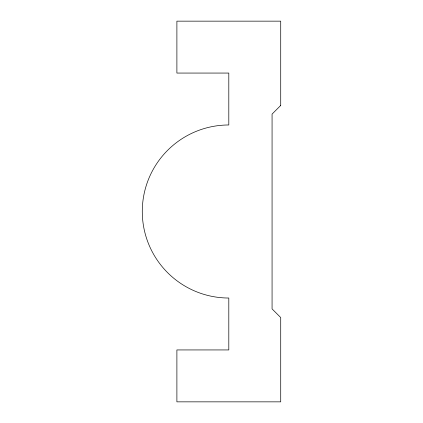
<?xml version="1.0" encoding="UTF-8"?>
<svg xmlns="http://www.w3.org/2000/svg" width="423" height="423" viewBox="0 0 423 423"><rect width="100%" height="100%" fill="white"/><g stroke="black" fill="none" stroke-linecap="round" stroke-linejoin="round"><path stroke-width="0.63" d="M280.719 105.449L272.068 114.099L272.068 308.901L280.719 317.551L280.719 401.85L176.893 401.85L176.893 349.937L228.806 349.937L228.806 298.025A86.525 86.525 0 0 1 142.281 211.5A86.525 86.525 0 0 1 228.806 124.975L228.806 73.063L176.893 73.063L176.893 21.15L280.719 21.15L280.719 105.449"/></g></svg>
